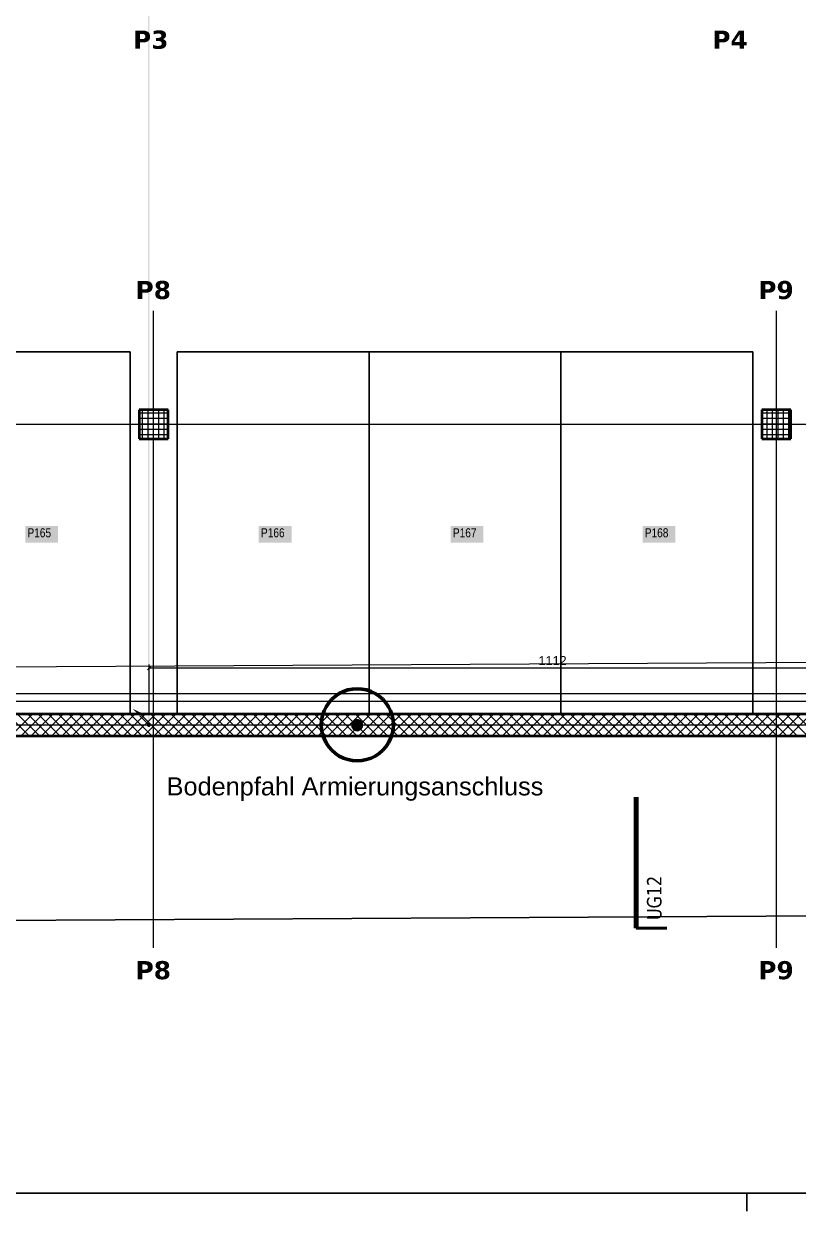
# Model space of a CAD drawing. Extents: x -1132 to 613, y -179 to 712.
# Drawn here: x -847.2 to -633.3, y -179.5 to 148.4 of the extents above; entities that cross this region are included whole.
import ezdxf
from ezdxf.lldxf.tags import DXFTag

# ---------------------------------------------------------------- set-up
doc = ezdxf.new("R2010")
doc.units = 0
doc.layers.get('0').update_dxf_attribs({"lineweight": 13})
for name, color, linetype, lineweight, true_color in [('A-DETL-____-OTLN', 5, 'Continuous', 9, 0x0000ff), ('C-PROP-LINE-OTLN', 7, '_Grundgrenze_', 25, 0x800000), ('EL01_VVV_Mass Blitzschutz', 3, 'Continuous', 13, 0x00ff00), ('EL01_WAN_Blitzschutz Text', 1, 'Continuous', 13, 0xff0000), ('EL01_WAN_Leitung_Potentialausgleich', 1, 'fein_strichliert', 13, 0xff0000), ('G-____-____-SYMB', 7, 'Strichpunkt - Weit', 5, 0x008080), ('S-GRID-____-IDEN', 7, 'Continuous', 9, 0x5555aa)]:
    doc.layers.add(name, color=color, linetype=linetype, lineweight=lineweight, true_color=true_color)
for name, color, linetype, lineweight in [('A-FLOR-____-OTLN', 7, 'Continuous', 9), ('A-WALL-____-MCUT', 7, 'Continuous', 35), ('A-WALL-____-PATT', 7, 'Continuous', 35), ('C-PRKG-____-IDEN', 7, 'Continuous', 5), ('C-PRKG-____-OTLN', 7, 'Continuous', 9), ('S-COLS-____-MCUT', 7, 'Continuous', 35), ('S-COLS-____-OTLN', 7, 'Continuous', 9), ('S-GRID-____-OTLN', 7, 'Continuous', 5)]:
    doc.layers.add(name, color=color, linetype=linetype, lineweight=lineweight)
doc.styles.get("Standard").update_dxf_attribs({"font": 'arial.ttf'})
tags = doc.linetypes.add('_Grundgrenze_', pattern=[0.45, 0.2, -0.05, 0.05, -0.05, 0.05, -0.05]).pattern_tags.tags
tags[14:15] = [DXFTag(74, 4), DXFTag(75, 0), DXFTag(340, '0'), DXFTag(46, 1.0), DXFTag(50, 0.0), DXFTag(44, 0.0), DXFTag(45, 0.0)]
tags[12:13] = [DXFTag(74, 4), DXFTag(75, 0), DXFTag(340, '0'), DXFTag(46, 1.0), DXFTag(50, 0.0), DXFTag(44, 0.0), DXFTag(45, 0.0)]
tags[10:11] = [DXFTag(74, 4), DXFTag(75, 0), DXFTag(340, '0'), DXFTag(46, 1.0), DXFTag(50, 0.0), DXFTag(44, 0.0), DXFTag(45, 0.0)]
tags[8:9] = [DXFTag(74, 4), DXFTag(75, 0), DXFTag(340, '0'), DXFTag(46, 1.0), DXFTag(50, 0.0), DXFTag(44, 0.0), DXFTag(45, 0.0)]
tags[6:7] = [DXFTag(74, 4), DXFTag(75, 0), DXFTag(340, '0'), DXFTag(46, 1.0), DXFTag(50, 0.0), DXFTag(44, 0.0), DXFTag(45, 0.0)]
tags[4:5] = [DXFTag(74, 4), DXFTag(75, 0), DXFTag(340, '0'), DXFTag(46, 1.0), DXFTag(50, 0.0), DXFTag(44, 0.0), DXFTag(45, 0.0)]
tags = doc.linetypes.add('_Rasterlinie_', pattern=[0.375, 0.2, -0.05, 0.075, -0.05]).pattern_tags.tags
tags[10:11] = [DXFTag(74, 4), DXFTag(75, 0), DXFTag(340, '0'), DXFTag(46, 1.0), DXFTag(50, 0.0), DXFTag(44, 0.0), DXFTag(45, 0.0)]
tags[8:9] = [DXFTag(74, 4), DXFTag(75, 0), DXFTag(340, '0'), DXFTag(46, 1.0), DXFTag(50, 0.0), DXFTag(44, 0.0), DXFTag(45, 0.0)]
tags[6:7] = [DXFTag(74, 4), DXFTag(75, 0), DXFTag(340, '0'), DXFTag(46, 1.0), DXFTag(50, 0.0), DXFTag(44, 0.0), DXFTag(45, 0.0)]
tags[4:5] = [DXFTag(74, 4), DXFTag(75, 0), DXFTag(340, '0'), DXFTag(46, 1.0), DXFTag(50, 0.0), DXFTag(44, 0.0), DXFTag(45, 0.0)]
tags = doc.linetypes.add('_Schnittlinie_', pattern=[0.3, 0.15, -0.05, 0.05, -0.05]).pattern_tags.tags
tags[10:11] = [DXFTag(74, 4), DXFTag(75, 0), DXFTag(340, '0'), DXFTag(46, 1.0), DXFTag(50, 0.0), DXFTag(44, 0.0), DXFTag(45, 0.0)]
tags[8:9] = [DXFTag(74, 4), DXFTag(75, 0), DXFTag(340, '0'), DXFTag(46, 1.0), DXFTag(50, 0.0), DXFTag(44, 0.0), DXFTag(45, 0.0)]
tags[6:7] = [DXFTag(74, 4), DXFTag(75, 0), DXFTag(340, '0'), DXFTag(46, 1.0), DXFTag(50, 0.0), DXFTag(44, 0.0), DXFTag(45, 0.0)]
tags[4:5] = [DXFTag(74, 4), DXFTag(75, 0), DXFTag(340, '0'), DXFTag(46, 1.0), DXFTag(50, 0.0), DXFTag(44, 0.0), DXFTag(45, 0.0)]
tags = doc.linetypes.add('_Strichliert - Fein_', pattern=[0.15, 0.1, -0.05]).pattern_tags.tags
tags[6:7] = [DXFTag(74, 4), DXFTag(75, 0), DXFTag(340, '0'), DXFTag(46, 1.0), DXFTag(50, 0.0), DXFTag(44, 0.0), DXFTag(45, 0.0)]
tags[4:5] = [DXFTag(74, 4), DXFTag(75, 0), DXFTag(340, '0'), DXFTag(46, 1.0), DXFTag(50, 0.0), DXFTag(44, 0.0), DXFTag(45, 0.0)]
tags = doc.linetypes.add('fein_strichliert', pattern=[4, 1, -2, 1]).pattern_tags.tags
tags[8:9] = [DXFTag(74, 4), DXFTag(75, 0), DXFTag(340, '0'), DXFTag(46, 0.0), DXFTag(50, 0.0), DXFTag(44, 0.0), DXFTag(45, 0.0)]
tags[6:7] = [DXFTag(74, 4), DXFTag(75, 0), DXFTag(340, '0'), DXFTag(46, 0.0), DXFTag(50, 0.0), DXFTag(44, 0.0), DXFTag(45, 0.0)]
tags[4:5] = [DXFTag(74, 4), DXFTag(75, 0), DXFTag(340, '0'), DXFTag(46, 0.0), DXFTag(50, 0.0), DXFTag(44, 0.0), DXFTag(45, 0.0)]
tags = doc.linetypes.add('Gestrichelt', pattern=[0.1, 0.05, -0.05]).pattern_tags.tags
tags[6:7] = [DXFTag(74, 4), DXFTag(75, 0), DXFTag(340, '0'), DXFTag(46, 1.0), DXFTag(50, 0.0), DXFTag(44, 0.0), DXFTag(45, 0.0)]
tags[4:5] = [DXFTag(74, 4), DXFTag(75, 0), DXFTag(340, '0'), DXFTag(46, 1.0), DXFTag(50, 0.0), DXFTag(44, 0.0), DXFTag(45, 0.0)]
tags = doc.linetypes.add('Strichpunkt - Weit', pattern=[0.5, 0.2, -0.15, 0, -0.15]).pattern_tags.tags
tags[10:11] = [DXFTag(74, 4), DXFTag(75, 0), DXFTag(340, '0'), DXFTag(46, 1.0), DXFTag(50, 0.0), DXFTag(44, 0.0), DXFTag(45, 0.0)]
tags[8:9] = [DXFTag(74, 4), DXFTag(75, 0), DXFTag(340, '0'), DXFTag(46, 1.0), DXFTag(50, 0.0), DXFTag(44, 0.0), DXFTag(45, 0.0)]
tags[6:7] = [DXFTag(74, 4), DXFTag(75, 0), DXFTag(340, '0'), DXFTag(46, 1.0), DXFTag(50, 0.0), DXFTag(44, 0.0), DXFTag(45, 0.0)]
tags[4:5] = [DXFTag(74, 4), DXFTag(75, 0), DXFTag(340, '0'), DXFTag(46, 1.0), DXFTag(50, 0.0), DXFTag(44, 0.0), DXFTag(45, 0.0)]

# ---------------------------------------------------------------- blocks, each defined once
blk = doc.blocks.new('Referenz-A0ULN8GXQT', base_point=(-1139.87, -119.94))
at = {"layer": 'A-DETL-____-OTLN', "color": 0, "linetype": '_Strichliert - Fein_', "ltscale": 0.13}
blk.add_line((-994.42, -29.97), (174.99, -23.41), dxfattribs=at)
at = {"layer": 'A-DETL-____-OTLN', "color": 0, "linetype": 'Gestrichelt', "ltscale": 0.13}
blk.add_line((167.2, -36.6), (-883, -36.6), dxfattribs=at)
at = {"layer": 'A-FLOR-____-OTLN', "color": 0, "linetype": 'Continuous', "ltscale": 0.13}
blk.add_line((-883, -38.61), (55.2, -38.61), dxfattribs=at)
at = {"layer": 'A-WALL-____-MCUT', "color": 0, "linetype": 'Continuous', "ltscale": 0.35}
for p, q in [((167.2, -42.2), (-883, -42.2)), ((-1028, -48.2), (174.99, -48.2))]:
    blk.add_line(p, q, dxfattribs=at)
at = {"layer": 'A-WALL-____-PATT', "color": 0, "linetype": 'Continuous', "lineweight": 9, "ltscale": 0.13}
for p, q in [((-845.69, -48.2), (-851.69, -42.2)), ((-850.75, -48.2), (-844.75, -42.2)), ((-842.86, -48.2), (-848.86, -42.2)), ((-847.92, -48.2), (-841.92, -42.2)), ((-840.03, -48.2), (-846.03, -42.2)), ((-845.09, -48.2), (-839.09, -42.2)), ((-837.2, -48.2), (-843.2, -42.2)), ((-842.26, -48.2), (-836.26, -42.2)), ((-834.37, -48.2), (-840.37, -42.2)), ((-839.43, -48.2), (-833.43, -42.2)), ((-831.54, -48.2), (-837.54, -42.2)), ((-836.6, -48.2), (-830.6, -42.2)), ((-828.72, -48.2), (-834.72, -42.2)), ((-833.78, -48.2), (-827.78, -42.2)), ((-825.89, -48.2), (-831.89, -42.2)), ((-830.95, -48.2), (-824.95, -42.2)), ((-823.06, -48.2), (-829.06, -42.2)), ((-828.12, -48.2), (-822.12, -42.2)), ((-820.23, -48.2), (-826.23, -42.2)), ((-825.29, -48.2), (-819.29, -42.2)), ((-817.4, -48.2), (-823.4, -42.2)), ((-822.46, -48.2), (-816.46, -42.2)), ((-814.57, -48.2), (-820.57, -42.2)), ((-819.63, -48.2), (-813.63, -42.2)), ((-811.75, -48.2), (-817.75, -42.2)), ((-816.81, -48.2), (-810.81, -42.2)), ((-808.92, -48.2), (-814.92, -42.2)), ((-813.98, -48.2), (-807.98, -42.2)), ((-806.09, -48.2), (-812.09, -42.2)), ((-811.15, -48.2), (-805.15, -42.2)), ((-803.26, -48.2), (-809.26, -42.2)), ((-808.32, -48.2), (-802.32, -42.2)), ((-800.43, -48.2), (-806.43, -42.2)), ((-805.49, -48.2), (-799.49, -42.2)), ((-797.6, -48.2), (-803.6, -42.2)), ((-802.66, -48.2), (-796.66, -42.2)), ((-794.78, -48.2), (-800.78, -42.2)), ((-799.83, -48.2), (-793.83, -42.2)), ((-791.95, -48.2), (-797.95, -42.2)), ((-797.01, -48.2), (-791.01, -42.2)), ((-789.12, -48.2), (-795.12, -42.2)), ((-794.18, -48.2), (-788.18, -42.2)), ((-786.29, -48.2), (-792.29, -42.2)), ((-791.35, -48.2), (-785.35, -42.2)), ((-783.46, -48.2), (-789.46, -42.2)), ((-788.52, -48.2), (-782.52, -42.2)), ((-780.63, -48.2), (-786.63, -42.2)), ((-785.69, -48.2), (-779.69, -42.2)), ((-777.8, -48.2), (-783.8, -42.2)), ((-782.86, -48.2), (-776.86, -42.2)), ((-774.98, -48.2), (-780.98, -42.2)), ((-780.04, -48.2), (-774.04, -42.2)), ((-772.15, -48.2), (-778.15, -42.2)), ((-777.21, -48.2), (-771.21, -42.2)), ((-769.32, -48.2), (-775.32, -42.2)), ((-774.38, -48.2), (-768.38, -42.2)), ((-766.49, -48.2), (-772.49, -42.2)), ((-771.55, -48.2), (-765.55, -42.2)), ((-763.66, -48.2), (-769.66, -42.2)), ((-768.72, -48.2), (-762.72, -42.2)), ((-760.83, -48.2), (-766.83, -42.2)), ((-765.89, -48.2), (-759.89, -42.2)), ((-758.01, -48.2), (-764.01, -42.2)), ((-763.07, -48.2), (-757.07, -42.2)), ((-755.18, -48.2), (-761.18, -42.2)), ((-760.24, -48.2), (-754.24, -42.2)), ((-752.35, -48.2), (-758.35, -42.2)), ((-757.41, -48.2), (-751.41, -42.2)), ((-749.52, -48.2), (-755.52, -42.2)), ((-754.58, -48.2), (-748.58, -42.2)), ((-746.69, -48.2), (-752.69, -42.2)), ((-751.75, -48.2), (-745.75, -42.2)), ((-743.86, -48.2), (-749.86, -42.2)), ((-748.92, -48.2), (-742.92, -42.2)), ((-741.04, -48.2), (-747.04, -42.2)), ((-746.09, -48.2), (-740.09, -42.2)), ((-738.21, -48.2), (-744.21, -42.2)), ((-743.27, -48.2), (-737.27, -42.2)), ((-735.38, -48.2), (-741.38, -42.2)), ((-740.44, -48.2), (-734.44, -42.2)), ((-732.55, -48.2), (-738.55, -42.2)), ((-737.61, -48.2), (-731.61, -42.2)), ((-729.72, -48.2), (-735.72, -42.2)), ((-734.78, -48.2), (-728.78, -42.2)), ((-726.89, -48.2), (-732.89, -42.2)), ((-731.95, -48.2), (-725.95, -42.2)), ((-724.06, -48.2), (-730.06, -42.2)), ((-729.12, -48.2), (-723.12, -42.2)), ((-721.24, -48.2), (-727.24, -42.2)), ((-726.3, -48.2), (-720.3, -42.2)), ((-718.41, -48.2), (-724.41, -42.2)), ((-723.47, -48.2), (-717.47, -42.2)), ((-715.58, -48.2), (-721.58, -42.2)), ((-720.64, -48.2), (-714.64, -42.2)), ((-712.75, -48.2), (-718.75, -42.2)), ((-717.81, -48.2), (-711.81, -42.2)), ((-709.92, -48.2), (-715.92, -42.2)), ((-714.98, -48.2), (-708.98, -42.2)), ((-707.09, -48.2), (-713.09, -42.2)), ((-712.15, -48.2), (-706.15, -42.2)), ((-704.27, -48.2), (-710.27, -42.2)), ((-709.32, -48.2), (-703.32, -42.2)), ((-701.44, -48.2), (-707.44, -42.2)), ((-706.5, -48.2), (-700.5, -42.2)), ((-698.61, -48.2), (-704.61, -42.2)), ((-703.67, -48.2), (-697.67, -42.2)), ((-695.78, -48.2), (-701.78, -42.2)), ((-700.84, -48.2), (-694.84, -42.2)), ((-692.95, -48.2), (-698.95, -42.2)), ((-698.01, -48.2), (-692.01, -42.2)), ((-690.12, -48.2), (-696.12, -42.2)), ((-695.18, -48.2), (-689.18, -42.2)), ((-687.29, -48.2), (-693.29, -42.2)), ((-692.35, -48.2), (-686.35, -42.2)), ((-684.47, -48.2), (-690.47, -42.2)), ((-689.53, -48.2), (-683.53, -42.2)), ((-681.64, -48.2), (-687.64, -42.2)), ((-686.7, -48.2), (-680.7, -42.2)), ((-678.81, -48.2), (-684.81, -42.2)), ((-683.87, -48.2), (-677.87, -42.2)), ((-675.98, -48.2), (-681.98, -42.2)), ((-681.04, -48.2), (-675.04, -42.2)), ((-673.15, -48.2), (-679.15, -42.2)), ((-678.21, -48.2), (-672.21, -42.2)), ((-670.32, -48.2), (-676.32, -42.2)), ((-675.38, -48.2), (-669.38, -42.2)), ((-667.5, -48.2), (-673.5, -42.2)), ((-672.56, -48.2), (-666.56, -42.2)), ((-664.67, -48.2), (-670.67, -42.2)), ((-669.73, -48.2), (-663.73, -42.2)), ((-661.84, -48.2), (-667.84, -42.2)), ((-666.9, -48.2), (-660.9, -42.2)), ((-659.01, -48.2), (-665.01, -42.2)), ((-664.07, -48.2), (-658.07, -42.2)), ((-656.18, -48.2), (-662.18, -42.2)), ((-661.24, -48.2), (-655.24, -42.2)), ((-653.35, -48.2), (-659.35, -42.2)), ((-658.41, -48.2), (-652.41, -42.2)), ((-650.53, -48.2), (-656.53, -42.2)), ((-655.58, -48.2), (-649.58, -42.2)), ((-647.7, -48.2), (-653.7, -42.2)), ((-652.76, -48.2), (-646.76, -42.2)), ((-644.87, -48.2), (-650.87, -42.2)), ((-649.93, -48.2), (-643.93, -42.2)), ((-642.04, -48.2), (-648.04, -42.2)), ((-647.1, -48.2), (-641.1, -42.2)), ((-639.21, -48.2), (-645.21, -42.2)), ((-644.27, -48.2), (-638.27, -42.2)), ((-636.38, -48.2), (-642.38, -42.2)), ((-641.44, -48.2), (-635.44, -42.2)), ((-633.55, -48.2), (-639.55, -42.2)), ((-638.61, -48.2), (-632.61, -42.2)), ((-630.73, -48.2), (-636.73, -42.2)), ((-635.79, -48.2), (-629.79, -42.2)), ((-627.9, -48.2), (-633.9, -42.2))]:
    blk.add_line(p, q, dxfattribs=at)
at = {"layer": 'C-PRKG-____-IDEN', "color": 7, "linetype": 'Continuous', "ltscale": 0.13, "true_color": 0xffffff}
for points in [[(-846.76, 5.12), (-837.69, 5.12), (-846.76, 9.72)], [(-837.69, 5.12), (-846.76, 9.72), (-837.69, 9.72)], [(-782.26, 5.13), (-773.19, 5.13), (-782.26, 9.72)], [(-773.19, 5.13), (-782.26, 9.72), (-773.19, 9.72)], [(-729.26, 5.13), (-720.19, 5.13), (-729.26, 9.72)], [(-720.19, 5.13), (-729.26, 9.72), (-720.19, 9.72)], [(-676.26, 5.13), (-667.19, 5.13), (-676.26, 9.72)], [(-667.19, 5.13), (-676.26, 9.72), (-667.19, 9.72)]]:
    blk.add_solid(points, dxfattribs=at)
at = {"layer": 'C-PRKG-____-OTLN', "color": 0, "linetype": 'Continuous', "ltscale": 0.13}
for p, q in [((-817.8, 57.78), (-867.8, 57.78)), ((-817.8, 57.78), (-867.8, 57.78)), ((-867.8, 57.78), (-817.8, 57.78)), ((-817.8, -42.2), (-817.8, 57.78)), ((-817.8, -42.2), (-817.8, 57.78)), ((-817.8, 57.78), (-817.8, -42.2)), ((-817.8, 57.78), (-817.8, 57.78)), ((-751.8, 57.78), (-804.8, 57.78)), ((-804.8, -42.2), (-804.8, 57.78)), ((-751.8, 57.78), (-804.8, 57.78)), ((-804.8, 57.78), (-804.8, -42.2)), ((-804.8, -42.2), (-804.8, 57.78)), ((-804.8, 57.78), (-751.8, 57.78)), ((-804.8, 57.78), (-804.8, 57.78)), ((-698.8, 57.78), (-751.8, 57.78)), ((-751.8, -42.2), (-751.8, 57.78)), ((-698.8, 57.78), (-751.8, 57.78)), ((-751.8, 57.78), (-751.8, -42.2)), ((-751.8, -42.2), (-751.8, 57.78)), ((-751.8, 57.78), (-698.8, 57.78)), ((-751.8, 57.78), (-751.8, 57.78)), ((-751.8, -42.2), (-751.8, 57.78)), ((-751.8, -42.2), (-751.8, 57.78)), ((-751.8, 57.78), (-751.8, -42.2)), ((-751.8, 57.78), (-751.8, 57.78)), ((-645.8, 57.78), (-698.8, 57.78)), ((-698.8, -42.2), (-698.8, 57.78)), ((-645.8, 57.78), (-698.8, 57.78)), ((-698.8, 57.78), (-698.8, -42.2)), ((-698.8, -42.2), (-698.8, 57.78)), ((-698.8, 57.78), (-645.8, 57.78)), ((-698.8, 57.78), (-698.8, 57.78)), ((-698.8, -42.2), (-698.8, 57.78)), ((-698.8, -42.2), (-698.8, 57.78)), ((-698.8, 57.78), (-698.8, -42.2)), ((-698.8, 57.78), (-698.8, 57.78)), ((-645.8, -42.2), (-645.8, 57.78)), ((-645.8, -42.2), (-645.8, 57.78)), ((-645.8, 57.78), (-645.8, -42.2)), ((-645.8, 57.78), (-645.8, 57.78)), ((-804.8, -42.2), (-804.8, -42.2)), ((-751.8, -42.2), (-751.8, -42.2)), ((-751.8, -42.2), (-751.8, -42.2)), ((-698.8, -42.2), (-698.8, -42.2)), ((-698.8, -42.2), (-698.8, -42.2)), ((-645.8, -42.2), (-645.8, -42.2))]:
    blk.add_line(p, q, dxfattribs=at)
at = {"layer": 'C-PROP-LINE-OTLN', "color": 0, "linetype": '_Grundgrenze_', "lineweight": -2, "ltscale": 0.25}
blk.add_line((-1057.76, -100.32), (174.99, -93.41), dxfattribs=at)
at = {"layer": 'G-____-____-SYMB', "color": 0, "linetype": '_Schnittlinie_', "lineweight": 70, "ltscale": 0.7}
blk.add_line((-678, -101.33), (-678, -65.11), dxfattribs=at)
at = {"layer": 'G-____-____-SYMB', "color": 0, "linetype": 'Continuous', "lineweight": 40, "ltscale": 0.4}
blk.add_line((-669.57, -101.33), (-678, -101.33), dxfattribs=at)
at = {"layer": 'S-COLS-____-MCUT', "color": 0, "linetype": 'Continuous', "ltscale": 0.35}
for p, q in [((-807.3, 41.8), (-815.3, 41.8)), ((-815.3, 41.8), (-815.3, 33.8)), ((-807.3, 33.8), (-807.3, 41.8)), ((-635.3, 41.8), (-643.3, 41.8)), ((-643.3, 41.8), (-643.3, 33.8)), ((-635.3, 33.8), (-635.3, 41.8)), ((-815.3, 33.8), (-807.3, 33.8)), ((-643.3, 33.8), (-635.3, 33.8))]:
    blk.add_line(p, q, dxfattribs=at)
at = {"layer": 'S-COLS-____-OTLN', "color": 0, "linetype": 'Continuous', "ltscale": 0.13}
for p, q in [((-815.3, 40.97), (-807.3, 40.97)), ((-815.3, 39.47), (-807.3, 39.47)), ((-814.34, 33.8), (-814.34, 41.8)), ((-812.84, 33.8), (-812.84, 41.8)), ((-811.34, 33.8), (-811.34, 41.8)), ((-809.84, 33.8), (-809.84, 41.8)), ((-808.34, 33.8), (-808.34, 41.8)), ((-643.3, 40.97), (-635.3, 40.97)), ((-643.3, 39.47), (-635.3, 39.47)), ((-641.84, 33.8), (-641.84, 41.8)), ((-640.34, 33.8), (-640.34, 41.8)), ((-638.84, 33.8), (-638.84, 41.8)), ((-637.34, 33.8), (-637.34, 41.8)), ((-635.84, 33.8), (-635.84, 41.8)), ((-815.3, 37.97), (-807.3, 37.97)), ((-815.3, 36.47), (-807.3, 36.47)), ((-643.3, 37.97), (-635.3, 37.97)), ((-643.3, 36.47), (-635.3, 36.47)), ((-815.3, 34.97), (-807.3, 34.97)), ((-643.3, 34.97), (-635.3, 34.97))]:
    blk.add_line(p, q, dxfattribs=at)
at = {"layer": 'S-GRID-____-OTLN', "color": 0, "linetype": '_Rasterlinie_', "ltscale": 0.13}
for p, q in [((-811.3, -106.7), (-811.3, 69.09)), ((-639.3, -106.7), (-639.3, 69.09)), ((-1093.45, 37.8), (174.99, 37.8)), ((-1093.45, -45.2), (174.99, -45.2))]:
    blk.add_line(p, q, dxfattribs=at)
at = {"layer": 'C-PRKG-____-IDEN', "color": 0, "linetype": 'Continuous', "ltscale": 0.13, "char_height": 2.5, "attachment_point": 1}
for s, insert in [('{\\W0.8;\\fArial;P165}', (-846.14, 9.1)), ('{\\W0.8;\\fArial;P166}', (-781.64, 9.1)), ('{\\W0.8;\\fArial;P167}', (-728.64, 9.1)), ('{\\W0.8;\\fArial;P168}', (-675.64, 9.1))]:
    blk.add_mtext(s, dxfattribs=dict(at, insert=insert))
at = {"layer": 'G-____-____-SYMB', "color": 0, "linetype": 'Continuous', "ltscale": 0.13, "insert": (-675.03, -99.08), "char_height": 4, "attachment_point": 1, "rotation": 90}
blk.add_mtext('{\\W0.8;\\fVerdana;UG12}', dxfattribs=at)
at = {"layer": 'S-GRID-____-IDEN', "color": 0, "linetype": 'Continuous', "lineweight": 5, "ltscale": 0.13, "char_height": 5, "attachment_point": 1}
for s, insert in [('{\\fVerdana|b1|i0;P3}', (-817, 146.49)), ('{\\fVerdana|b1|i0;P4}', (-657, 146.49)), ('{\\fVerdana|b1|i0;P8}', (-816.3, 77.38)), ('{\\fVerdana|b1|i0;P9}', (-644.3, 77.38)), ('{\\fVerdana|b1|i0;P8}', (-816.3, -110.41)), ('{\\fVerdana|b1|i0;P9}', (-644.3, -110.41))]:
    blk.add_mtext(s, dxfattribs=dict(at, insert=insert))
blk = doc.blocks.new('Maß-A0ULN8H3QT', base_point=(-813.01, -42.2))
at = {"color": 0, "lineweight": -2}
for p, q in [((-813.01, -29.95), (-812.19, -29.12)), ((-812.6, -28.53), (-812.6, -42.2)), ((-590.61, -29.95), (-589.79, -29.12)), ((-590.2, -28.53), (-590.2, -42.2)), ((-590.2, -29.53), (-812.6, -29.53))]:
    blk.add_line(p, q, dxfattribs=at)
at = {"color": 0, "lineweight": -2, "insert": (-705, -26.2), "char_height": 2.5, "attachment_point": 1}
blk.add_mtext('{\\fArial;1112}', dxfattribs=at)
blk = doc.blocks.new('Steigleitung_nach oben-A0ULN8HRQT', base_point=(-817.06, -45.76))
at = {"color": 0, "linetype": 'ByBlock', "lineweight": -2, "ltscale": 0.13}
blk.add_line((-815.09, -42.73), (-813.01, -44.81), dxfattribs=at)
for points in [[(-814.39, -42.02), (-815.79, -42.02), (-817.06, -40.76)], [(-815.09, -42.73), (-814.39, -42.02), (-815.79, -42.02)], [(-812.05, -45.2), (-813.17, -45.2), (-812.07, -45.06)], [(-813.17, -45.2), (-812.07, -45.06), (-813.15, -45.06)], [(-813.15, -45.35), (-812.05, -45.2), (-813.17, -45.2)], [(-812.07, -45.06), (-813.15, -45.06), (-812.13, -44.92)], [(-813.15, -45.06), (-812.13, -44.92), (-813.1, -44.92)], [(-812.07, -45.06), (-813.15, -45.06), (-812.07, -45.06)], [(-813.15, -45.06), (-812.07, -45.06), (-813.15, -45.06)], [(-812.07, -45.35), (-813.15, -45.35), (-812.05, -45.2)], [(-813.1, -45.48), (-812.07, -45.35), (-813.15, -45.35)], [(-812.13, -44.92), (-813.1, -44.92), (-812.22, -44.81)], [(-813.1, -44.92), (-812.22, -44.81), (-813.01, -44.81)], [(-812.13, -45.48), (-813.1, -45.48), (-812.07, -45.35)], [(-813.01, -45.6), (-812.13, -45.48), (-813.1, -45.48)], [(-812.22, -44.81), (-813.01, -44.81), (-812.33, -44.72)], [(-813.01, -44.81), (-812.33, -44.72), (-812.89, -44.72)], [(-812.22, -44.81), (-813.01, -44.81), (-812.22, -44.81)], [(-813.01, -44.81), (-812.22, -44.81), (-813.01, -44.81)], [(-812.22, -45.6), (-813.01, -45.6), (-812.13, -45.48)], [(-812.89, -45.69), (-812.22, -45.6), (-813.01, -45.6)], [(-812.22, -45.6), (-813.01, -45.6), (-812.22, -45.6)], [(-813.01, -45.6), (-812.22, -45.6), (-813.01, -45.6)], [(-812.33, -44.72), (-812.89, -44.72), (-812.47, -44.66)], [(-812.89, -44.72), (-812.47, -44.66), (-812.76, -44.66)], [(-812.33, -44.72), (-812.89, -44.72), (-812.33, -44.72)], [(-812.89, -44.72), (-812.33, -44.72), (-812.89, -44.72)], [(-812.33, -45.69), (-812.89, -45.69), (-812.22, -45.6)], [(-812.76, -45.74), (-812.33, -45.69), (-812.89, -45.69)], [(-812.47, -44.66), (-812.76, -44.66), (-812.61, -44.64)], [(-812.47, -45.74), (-812.76, -45.74), (-812.33, -45.69)], [(-812.61, -45.76), (-812.47, -45.74), (-812.76, -45.74)]]:
    blk.add_solid(points, dxfattribs=at)
blk = doc.blocks.new('Anschlusspunkt-A0ULN8HXQT', base_point=(-756.59, -46.79))
at = {"color": 0, "linetype": 'ByBlock', "lineweight": -2, "ltscale": 0.13}
for p, q in [((-756.58, -45.1), (-756.59, -45.29)), ((-756.59, -45.29), (-756.58, -45.49)), ((-756.54, -44.91), (-756.58, -45.1)), ((-756.58, -45.49), (-756.54, -45.68)), ((-756.48, -44.72), (-756.54, -44.91)), ((-756.54, -45.68), (-756.48, -45.87)), ((-756.39, -44.54), (-756.48, -44.72)), ((-756.48, -45.87), (-756.39, -46.04)), ((-756.28, -44.38), (-756.39, -44.54)), ((-756.15, -44.23), (-756.28, -44.38)), ((-756.01, -44.1), (-756.15, -44.23)), ((-755.84, -43.99), (-756.01, -44.1)), ((-755.67, -43.91), (-755.84, -43.99)), ((-755.48, -43.84), (-755.67, -43.91)), ((-755.29, -43.81), (-755.48, -43.84)), ((-755.09, -43.79), (-755.29, -43.81)), ((-754.9, -43.81), (-755.09, -43.79)), ((-754.71, -43.84), (-754.9, -43.81)), ((-754.52, -43.91), (-754.71, -43.84)), ((-754.34, -43.99), (-754.52, -43.91)), ((-754.18, -44.1), (-754.34, -43.99)), ((-754.03, -44.23), (-754.18, -44.1)), ((-753.9, -44.38), (-754.03, -44.23)), ((-753.79, -44.54), (-753.9, -44.38)), ((-753.71, -44.72), (-753.79, -44.54)), ((-753.79, -46.04), (-753.71, -45.87)), ((-753.64, -44.91), (-753.71, -44.72)), ((-753.71, -45.87), (-753.64, -45.68)), ((-753.61, -45.1), (-753.64, -44.91)), ((-753.64, -45.68), (-753.61, -45.49)), ((-753.59, -45.29), (-753.61, -45.1)), ((-753.61, -45.49), (-753.59, -45.29)), ((-756.39, -46.04), (-756.28, -46.21)), ((-756.28, -46.21), (-756.15, -46.35)), ((-756.15, -46.35), (-756.01, -46.48)), ((-756.01, -46.48), (-755.84, -46.59)), ((-755.84, -46.59), (-755.67, -46.68)), ((-755.67, -46.68), (-755.48, -46.74)), ((-755.48, -46.74), (-755.29, -46.78)), ((-755.29, -46.78), (-755.09, -46.79)), ((-755.09, -46.79), (-754.9, -46.78)), ((-754.9, -46.78), (-754.71, -46.74)), ((-754.71, -46.74), (-754.52, -46.68)), ((-754.52, -46.68), (-754.34, -46.59)), ((-754.34, -46.59), (-754.18, -46.48)), ((-754.18, -46.48), (-754.03, -46.35)), ((-754.03, -46.35), (-753.9, -46.21)), ((-753.9, -46.21), (-753.79, -46.04))]:
    blk.add_line(p, q, dxfattribs=at)
for points in [[(-753.59, -45.29), (-756.59, -45.29), (-753.64, -44.91)], [(-756.59, -45.29), (-753.64, -44.91), (-756.54, -44.91)], [(-756.54, -45.68), (-753.59, -45.29), (-756.59, -45.29)], [(-753.65, -44.9), (-756.54, -44.9), (-753.79, -44.55)], [(-756.54, -44.9), (-753.79, -44.55), (-756.4, -44.55)], [(-753.64, -44.91), (-756.54, -44.91), (-753.65, -44.9)], [(-756.54, -44.91), (-753.65, -44.9), (-756.54, -44.9)], [(-753.64, -45.68), (-756.54, -45.68), (-753.59, -45.29)], [(-753.65, -45.69), (-756.54, -45.69), (-753.64, -45.68)], [(-756.54, -45.69), (-753.64, -45.68), (-756.54, -45.68)], [(-756.4, -46.04), (-753.65, -45.69), (-756.54, -45.69)], [(-753.79, -44.55), (-756.4, -44.55), (-753.8, -44.54)], [(-756.4, -44.55), (-753.8, -44.54), (-756.39, -44.54)], [(-753.79, -46.04), (-756.4, -46.04), (-753.65, -45.69)], [(-753.8, -44.54), (-756.39, -44.54), (-754.03, -44.24)], [(-756.39, -44.54), (-754.03, -44.24), (-756.16, -44.24)], [(-754.03, -44.24), (-756.16, -44.24), (-754.04, -44.22)], [(-756.16, -44.24), (-754.04, -44.22), (-756.14, -44.22)], [(-754.04, -44.22), (-756.14, -44.22), (-754.34, -44)], [(-756.14, -44.22), (-754.34, -44), (-755.86, -44)], [(-754.34, -44), (-755.86, -44), (-754.36, -43.99)], [(-755.86, -44), (-754.36, -43.99), (-755.82, -43.99)], [(-754.36, -43.99), (-755.82, -43.99), (-754.7, -43.85)], [(-755.82, -43.99), (-754.7, -43.85), (-755.5, -43.85)], [(-754.7, -43.85), (-755.5, -43.85), (-754.73, -43.84)], [(-755.5, -43.85), (-754.73, -43.84), (-755.43, -43.84)], [(-754.73, -43.84), (-755.43, -43.84), (-755.12, -43.79)], [(-756.39, -46.05), (-753.79, -46.04), (-756.4, -46.04)], [(-753.8, -46.05), (-756.39, -46.05), (-753.79, -46.04)], [(-756.16, -46.35), (-753.8, -46.05), (-756.39, -46.05)], [(-754.03, -46.35), (-756.16, -46.35), (-753.8, -46.05)], [(-756.14, -46.36), (-754.03, -46.35), (-756.16, -46.35)], [(-754.04, -46.36), (-756.14, -46.36), (-754.03, -46.35)], [(-755.86, -46.58), (-754.04, -46.36), (-756.14, -46.36)], [(-754.34, -46.58), (-755.86, -46.58), (-754.04, -46.36)], [(-755.82, -46.6), (-754.34, -46.58), (-755.86, -46.58)], [(-754.36, -46.6), (-755.82, -46.6), (-754.34, -46.58)], [(-755.5, -46.74), (-754.36, -46.6), (-755.82, -46.6)], [(-754.7, -46.74), (-755.5, -46.74), (-754.36, -46.6)], [(-755.43, -46.75), (-754.7, -46.74), (-755.5, -46.74)], [(-754.73, -46.75), (-755.43, -46.75), (-754.7, -46.74)], [(-755.12, -46.79), (-754.73, -46.75), (-755.43, -46.75)]]:
    blk.add_solid(points, dxfattribs=at)
blk = doc.blocks.new('Kreis-A0ULN8HZQT', base_point=(-765, -55.11))
at = {"color": 0, "linetype": 'ByBlock', "lineweight": -2, "ltscale": 0.5}
for p, q in [((-758.86, -35.96), (-760.03, -36.54)), ((-757.62, -35.54), (-758.86, -35.96)), ((-756.35, -35.29), (-757.62, -35.54)), ((-755.05, -35.2), (-756.35, -35.29)), ((-753.75, -35.29), (-755.05, -35.2)), ((-752.47, -35.54), (-753.75, -35.29)), ((-751.24, -35.96), (-752.47, -35.54)), ((-750.07, -36.54), (-751.24, -35.96)), ((-762.95, -39.1), (-763.67, -40.18)), ((-762.09, -38.12), (-762.95, -39.1)), ((-761.11, -37.26), (-762.09, -38.12)), ((-760.03, -36.54), (-761.11, -37.26)), ((-748.99, -37.26), (-750.07, -36.54)), ((-748.01, -38.12), (-748.99, -37.26)), ((-747.15, -39.1), (-748.01, -38.12)), ((-746.43, -40.18), (-747.15, -39.1)), ((-764.66, -42.58), (-764.92, -43.86)), ((-764.24, -41.35), (-764.66, -42.58)), ((-763.67, -40.18), (-764.24, -41.35)), ((-745.85, -41.35), (-746.43, -40.18)), ((-745.43, -42.58), (-745.85, -41.35)), ((-745.18, -43.86), (-745.43, -42.58)), ((-764.92, -43.86), (-765, -45.16)), ((-765, -45.16), (-764.92, -46.45)), ((-745.09, -45.16), (-745.18, -43.86)), ((-745.18, -46.45), (-745.09, -45.16)), ((-764.92, -46.45), (-764.66, -47.73)), ((-764.66, -47.73), (-764.24, -48.96)), ((-764.24, -48.96), (-763.67, -50.13)), ((-746.43, -50.13), (-745.85, -48.96)), ((-745.85, -48.96), (-745.43, -47.73)), ((-745.43, -47.73), (-745.18, -46.45)), ((-763.67, -50.13), (-762.95, -51.21)), ((-762.95, -51.21), (-762.09, -52.19)), ((-762.09, -52.19), (-761.11, -53.05)), ((-748.99, -53.05), (-748.01, -52.19)), ((-748.01, -52.19), (-747.15, -51.21)), ((-747.15, -51.21), (-746.43, -50.13)), ((-761.11, -53.05), (-760.03, -53.78)), ((-760.03, -53.78), (-758.86, -54.35)), ((-758.86, -54.35), (-757.62, -54.77)), ((-757.62, -54.77), (-756.35, -55.02)), ((-756.35, -55.02), (-755.05, -55.11)), ((-755.05, -55.11), (-753.75, -55.02)), ((-753.75, -55.02), (-752.47, -54.77)), ((-752.47, -54.77), (-751.24, -54.35)), ((-751.24, -54.35), (-750.07, -53.78)), ((-750.07, -53.78), (-748.99, -53.05))]:
    blk.add_line(p, q, dxfattribs=at)
blk = doc.blocks.new('Bauteilbeschriftung-A0ULN8J5QT', base_point=(-807.7, -64.66))
at = {"color": 0, "linetype": 'ByBlock', "lineweight": -2, "ltscale": 0.13, "insert": (-807.7, -59.66), "char_height": 5, "attachment_point": 1}
blk.add_mtext('{\\fArial;Bodenpfahl Armierungsanschluss }', dxfattribs=at)
blk = doc.blocks.new('Polylinie-A0ULN8J9QT', base_point=(-1035.2, -45.35))
at = {"color": 0, "linetype": 'ByBlock', "lineweight": -2, "ltscale": 0.13}
for points in [[(-1025.12, -45.35), (174.99, -45.35), (-1024.85, -45.05)], [(174.99, -45.35), (-1024.85, -45.05), (174.99, -45.05)]]:
    blk.add_solid(points, dxfattribs=at)

msp = doc.modelspace()

# ---------------------------------------------------------------- linework, layer by layer
at = {"color": 0, "linetype": 'ByBlock', "lineweight": -2, "ltscale": 0.13}
for p, q in [((-1132.42, -174.47), (607.58, -174.47)), ((-647.42, -174.47), (-647.42, -179.47))]:
    msp.add_line(p, q, dxfattribs=at)
at = {"layer": 'EL01_WAN_Leitung_Potentialausgleich', "linetype": 'ByBlock', "ltscale": 0.13}
for points in [[(-812.75, -45.2), (-812.45, -45.2), (-812.75, 411)], [(-812.45, -45.2), (-812.75, 411), (-812.45, 411)]]:
    msp.add_solid(points, dxfattribs=at)

# ---------------------------------------------------------------- block references
at = {"color": 9, "lineweight": 25, "ltscale": 0.25, "true_color": 0xc0c0c0}
msp.add_blockref('Referenz-A0ULN8GXQT', (-1139.87, -119.94), dxfattribs=at)
at = {"layer": 'EL01_VVV_Mass Blitzschutz', "linetype": 'Continuous', "ltscale": 0.13}
msp.add_blockref('Maß-A0ULN8H3QT', (-813.01, -42.2), dxfattribs=at)
at = {"layer": 'EL01_WAN_Blitzschutz Text', "linetype": 'ByBlock', "ltscale": 0.13}
msp.add_blockref('Bauteilbeschriftung-A0ULN8J5QT', (-807.7, -64.66), dxfattribs=at)
at = {"layer": 'EL01_WAN_Leitung_Potentialausgleich', "linetype": 'ByBlock', "ltscale": 0.13}
for name, p in [('Polylinie-A0ULN8J9QT', (-1035.2, -45.35)), ('Steigleitung_nach oben-A0ULN8HRQT', (-817.06, -45.76)), ('Anschlusspunkt-A0ULN8HXQT', (-756.59, -46.79))]:
    msp.add_blockref(name, p, dxfattribs=at)
at = {"layer": 'EL01_WAN_Leitung_Potentialausgleich', "linetype": 'ByBlock', "lineweight": 50, "ltscale": 0.5}
msp.add_blockref('Kreis-A0ULN8HZQT', (-765, -55.11), dxfattribs=at)

doc.saveas('drawing.dxf')
